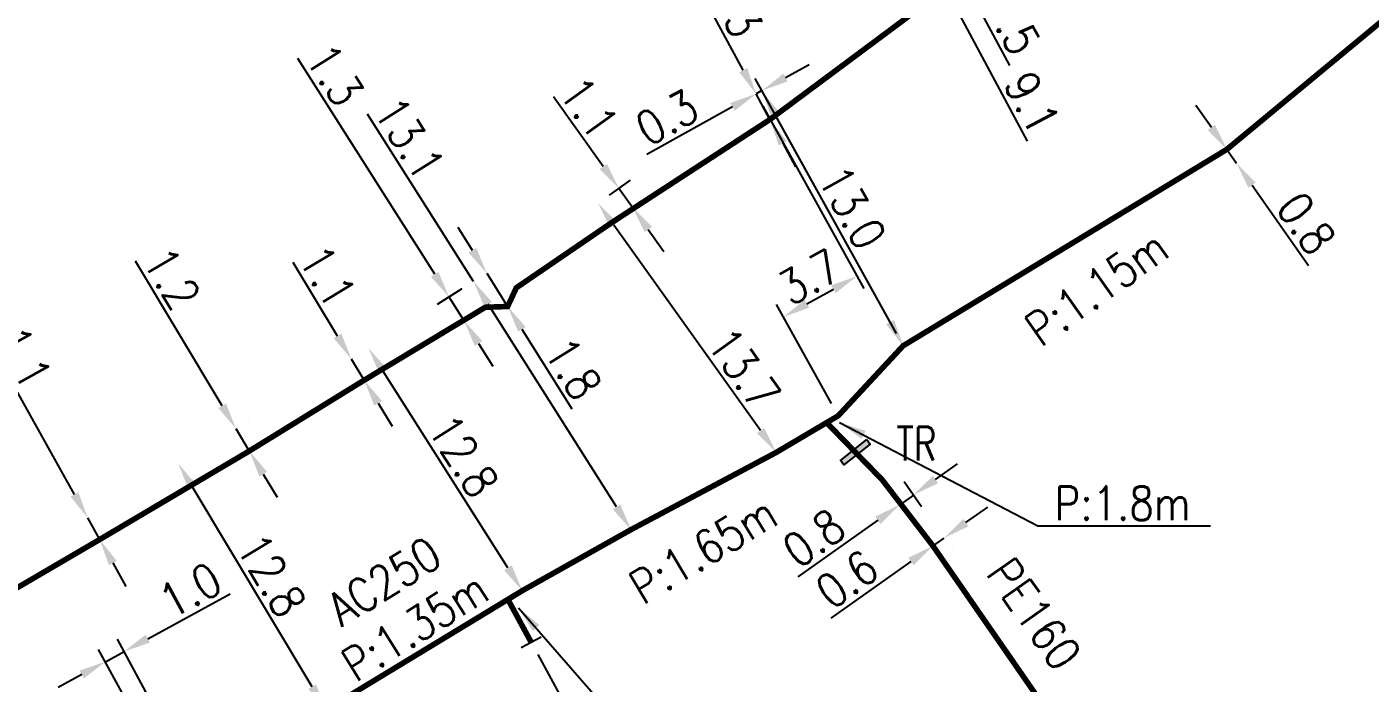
# Model space of a CAD drawing. Header units: millimetres. Extents: x 149996 to 151004, y 126998 to 128018.
# Drawn here: x 150460.7 to 150520.6, y 127331.4 to 127360.6 of the extents above; entities that cross this region are included whole.
import ezdxf
from ezdxf.enums import TextEntityAlignment as Align

# ---------------------------------------------------------------- set-up
doc = ezdxf.new("R2010")
doc.units = ezdxf.units.MM
doc.header["$PDMODE"] = 34
doc.linetypes.add('L_25_AP', pattern=[2000, 1000, 1000])
doc.linetypes.add('L_25_PE', pattern=[2000, 1000, 1000])
doc.layers.get('0').update_dxf_attribs({"linetype": 'CONTINUOUS'})
doc.layers.get('DEFPOINTS').update_dxf_attribs({"linetype": 'CONTINUOUS'})
doc.layers.add('L_150', color=1, linetype='CONTINUOUS')
doc.layers.add('L_340', color=7, linetype='CONTINUOUS')
doc.styles.add('G_ROMANS', font='ROMANS.SHX', dxfattribs={"width": 0.75})
doc.styles.get("Standard").update_dxf_attribs({"font": 'romans.shx', "width": 0.85})
doc.dimstyles.get("Standard").update_dxf_attribs({"dimtxt": 1.5, "dimasz": 1.2, "dimexe": 0.625, "dimexo": 0.625, "dimgap": 0.25, "dimtad": 1, "dimdec": 1, "dimzin": 0, "dimdsep": 46, "dimtxsty": 'Standard', "dimcen": -0.5, "dimadec": 0, "dimazin": 0, "dimtfac": 1, "dimtdec": 1, "dimtmove": 0, "dimatfit": 3, "dimfxl": 0, "dimtolj": 1, "dimtzin": 0, "dimarcsym": 0})

# ---------------------------------------------------------------- blocks, each defined once
blk = doc.blocks.new('*D76')
at = {"layer": 'DEFPOINTS', "color": 0, "linetype": 'Continuous', "transparency": 16777216}
for p in [(150467.444, 127341.183), (150467.444, 127341.183), (150474.027, 127330.206)]:
    blk.add_point(p, dxfattribs=at)
at = {"layer": 'L_150', "color": 0, "linetype": 'Continuous', "lineweight": -2, "transparency": 16777216}
blk.add_line((150473.41, 127331.235), (150468.061, 127340.154), dxfattribs=at)
at = {"layer": 'L_150', "color": 0, "linetype": 'Continuous', "transparency": 16777216}
for points in [[(150468.233, 127340.257), (150467.89, 127340.051), (150467.444, 127341.183)], [(150473.582, 127331.338), (150473.239, 127331.132), (150474.027, 127330.206)]]:
    blk.add_solid(points, dxfattribs=at)
at = {"layer": 'L_150', "color": 0, "linetype": 'Continuous', "transparency": 16777216, "insert": (150471.593, 127336.209), "char_height": 1.5, "attachment_point": 5, "rotation": 300.95354}
blk.add_mtext('\\A1;12.8', dxfattribs=at)
blk = doc.blocks.new('*D303')
at = {"layer": 'DEFPOINTS', "color": 0, "linetype": 'Continuous', "transparency": 16777216}
for p in [(150498.143, 127370.787), (150498.143, 127370.787), (150501.688, 127364.177)]:
    blk.add_point(p, dxfattribs=at)
at = {"layer": 'L_150', "color": 0, "linetype": 'Continuous', "lineweight": -2, "transparency": 16777216}
for p, q in [((150498.71, 127369.729), (150501.121, 127365.235)), ((150501.688, 127364.177), (150504.503, 127358.928))]:
    blk.add_line(p, q, dxfattribs=at)
at = {"layer": 'L_150', "color": 0, "linetype": 'Continuous', "transparency": 16777216}
for points in [[(150498.886, 127369.824), (150498.534, 127369.635), (150498.143, 127370.787)], [(150501.297, 127365.329), (150500.944, 127365.14), (150501.688, 127364.177)]]:
    blk.add_solid(points, dxfattribs=at)
at = {"layer": 'L_150', "color": 0, "linetype": 'Continuous', "transparency": 16777216, "insert": (150504.635, 127360.798), "char_height": 1.5, "attachment_point": 5, "rotation": 298.20552}
blk.add_mtext('\\A1;7.5', dxfattribs=at)
blk = doc.blocks.new('*D304')
at = {"layer": 'DEFPOINTS', "color": 0, "linetype": 'Continuous', "transparency": 16777216}
for p in [(150497.376, 127370.377), (150497.376, 127370.377), (150501.664, 127362.35)]:
    blk.add_point(p, dxfattribs=at)
at = {"layer": 'L_150', "color": 0, "linetype": 'Continuous', "lineweight": -2, "transparency": 16777216}
for p, q in [((150497.941, 127369.318), (150501.098, 127363.409)), ((150501.664, 127362.35), (150505.293, 127355.557))]:
    blk.add_line(p, q, dxfattribs=at)
at = {"layer": 'L_150', "color": 0, "linetype": 'Continuous', "transparency": 16777216}
for points in [[(150498.117, 127369.412), (150497.765, 127369.224), (150497.376, 127370.377)], [(150501.275, 127363.503), (150500.922, 127363.314), (150501.664, 127362.35)]]:
    blk.add_solid(points, dxfattribs=at)
at = {"layer": 'L_150', "color": 0, "linetype": 'Continuous', "transparency": 16777216, "insert": (150505.513, 127357.267), "char_height": 1.5, "attachment_point": 5, "rotation": 298.11322}
blk.add_mtext('\\A1;9.1', dxfattribs=at)
blk = doc.blocks.new('*D308')
at = {"layer": 'DEFPOINTS', "color": 0, "linetype": 'Continuous', "transparency": 16777216}
for p in [(150493.206, 127357.662), (150493.206, 127357.662), (150493.823, 127356.518)]:
    blk.add_point(p, dxfattribs=at)
at = {"layer": 'L_150', "color": 0, "linetype": 'Continuous', "lineweight": -2, "transparency": 16777216}
for p, q in [((150492.636, 127358.718), (150490.646, 127362.405)), ((150493.823, 127356.518), (150493.206, 127357.662)), ((150494.393, 127355.462), (150494.963, 127354.406))]:
    blk.add_line(p, q, dxfattribs=at)
at = {"layer": 'L_150', "color": 0, "linetype": 'Continuous', "transparency": 16777216}
for points in [[(150492.812, 127358.813), (150492.46, 127358.623), (150493.206, 127357.662)], [(150494.569, 127355.557), (150494.217, 127355.367), (150493.823, 127356.518)]]:
    blk.add_solid(points, dxfattribs=at)
at = {"layer": 'L_150', "color": 0, "linetype": 'Continuous', "transparency": 16777216, "insert": (150492.236, 127361.565), "char_height": 1.5, "attachment_point": 5, "rotation": 298.35863}
blk.add_mtext('\\A1;1.3', dxfattribs=at)
blk = doc.blocks.new('*D309')
at = {"layer": 'DEFPOINTS', "color": 0, "linetype": 'Continuous', "transparency": 16777216}
for p in [(150493.468, 127357.808), (150493.468, 127357.808), (150499.767, 127346.435)]:
    blk.add_point(p, dxfattribs=at)
at = {"layer": 'L_150', "color": 0, "linetype": 'Continuous', "lineweight": -2, "transparency": 16777216}
for p, q in [((150499.185, 127347.485), (150494.05, 127356.758)), ((150499.22, 127346.133), (150499.22, 127346.133))]:
    blk.add_line(p, q, dxfattribs=at)
at = {"layer": 'L_150', "color": 0, "linetype": 'Continuous', "transparency": 16777216}
for points in [[(150494.224, 127356.855), (150493.875, 127356.661), (150493.468, 127357.808)], [(150499.36, 127347.582), (150499.01, 127347.388), (150499.767, 127346.435)]]:
    blk.add_solid(points, dxfattribs=at)
at = {"layer": 'L_150', "color": 0, "linetype": 'Continuous', "transparency": 16777216, "insert": (150497.492, 127352.606), "char_height": 1.5, "attachment_point": 5, "rotation": 298.97948}
blk.add_mtext('\\A1;13.0', dxfattribs=at)
blk = doc.blocks.new('*D310')
at = {"layer": 'DEFPOINTS', "color": 0, "linetype": 'Continuous', "transparency": 16777216}
for p in [(150514.199, 127355.187), (150514.631, 127354.574), (150514.631, 127354.574)]:
    blk.add_point(p, dxfattribs=at)
at = {"layer": 'L_150', "color": 0, "linetype": 'Continuous', "lineweight": -2, "transparency": 16777216}
for p, q in [((150513.508, 127356.168), (150512.817, 127357.149)), ((150514.199, 127355.187), (150514.631, 127354.574)), ((150515.321, 127353.592), (150517.838, 127350.018))]:
    blk.add_line(p, q, dxfattribs=at)
at = {"layer": 'L_150', "color": 0, "linetype": 'Continuous', "transparency": 16777216}
for points in [[(150513.671, 127356.283), (150513.344, 127356.053), (150514.199, 127355.187)], [(150515.485, 127353.708), (150515.158, 127353.477), (150514.631, 127354.574)]]:
    blk.add_solid(points, dxfattribs=at)
at = {"layer": 'L_150', "color": 0, "linetype": 'Continuous', "transparency": 16777216, "insert": (150517.743, 127351.89), "char_height": 1.5, "attachment_point": 5, "rotation": 305.15007}
blk.add_mtext('\\A1;0.8', dxfattribs=at)
blk = doc.blocks.new('*D311')
at = {"layer": 'DEFPOINTS', "color": 0, "linetype": 'Continuous', "transparency": 16777216}
for p in [(150493.206, 127357.662), (150497.706, 127349.536), (150496.867, 127343.311)]:
    blk.add_point(p, dxfattribs=at)
at = {"layer": 'L_150', "color": 0, "linetype": 'Continuous', "lineweight": -2, "transparency": 16777216}
for p, q in [((150493.509, 127357.116), (150498.009, 127348.989)), ((150495.476, 127348.301), (150496.657, 127348.955)), ((150496.564, 127343.858), (150494.123, 127348.266))]:
    blk.add_line(p, q, dxfattribs=at)
at = {"layer": 'L_150', "color": 0, "linetype": 'Continuous', "transparency": 16777216}
for points in [[(150496.56, 127349.13), (150496.754, 127348.78), (150497.706, 127349.536)], [(150495.379, 127348.476), (150495.573, 127348.126), (150494.426, 127347.719)]]:
    blk.add_solid(points, dxfattribs=at)
at = {"layer": 'L_150', "color": 0, "linetype": 'Continuous', "transparency": 16777216, "insert": (150495.582, 127349.502), "char_height": 1.5, "attachment_point": 5, "rotation": 28.97948}
blk.add_mtext('\\A1;3.7', dxfattribs=at)
blk = doc.blocks.new('*D312')
at = {"layer": 'DEFPOINTS', "color": 0, "linetype": 'Continuous', "transparency": 16777216}
for p in [(150493.206, 127357.662), (150493.206, 127357.662), (150499.767, 127346.435)]:
    blk.add_point(p, dxfattribs=at)
at = {"layer": 'L_150', "color": 0, "linetype": 'Continuous', "lineweight": -2, "transparency": 16777216}
for p, q in [((150494.518, 127358.389), (150495.568, 127358.971)), ((150492.903, 127358.209), (150492.903, 127358.209)), ((150499.464, 127346.982), (150493.165, 127358.354)), ((150493.468, 127357.808), (150493.206, 127357.662)), ((150492.156, 127357.081), (150488.332, 127354.963))]:
    blk.add_line(p, q, dxfattribs=at)
at = {"layer": 'L_150', "color": 0, "linetype": 'Continuous', "transparency": 16777216}
for points in [[(150494.421, 127358.564), (150494.615, 127358.214), (150493.468, 127357.808)], [(150492.059, 127357.256), (150492.253, 127356.906), (150493.206, 127357.662)]]:
    blk.add_solid(points, dxfattribs=at)
at = {"layer": 'L_150', "color": 0, "linetype": 'Continuous', "transparency": 16777216, "insert": (150489.235, 127356.606), "char_height": 1.5, "attachment_point": 5, "rotation": 28.97948}
blk.add_mtext('\\A1;0.3', dxfattribs=at)
blk = doc.blocks.new('*D313')
at = {"layer": 'DEFPOINTS', "color": 0, "linetype": 'Continuous', "transparency": 16777216}
for p in [(150486.166, 127352.782), (150486.166, 127352.782), (150494.105, 127341.679)]:
    blk.add_point(p, dxfattribs=at)
at = {"layer": 'L_150', "color": 0, "linetype": 'Continuous', "lineweight": -2, "transparency": 16777216}
blk.add_line((150493.407, 127342.655), (150486.863, 127351.806), dxfattribs=at)
at = {"layer": 'L_150', "color": 0, "linetype": 'Continuous', "transparency": 16777216}
for points in [[(150487.026, 127351.923), (150486.701, 127351.69), (150486.166, 127352.782)], [(150493.57, 127342.771), (150493.244, 127342.539), (150494.105, 127341.679)]]:
    blk.add_solid(points, dxfattribs=at)
at = {"layer": 'L_150', "color": 0, "linetype": 'Continuous', "transparency": 16777216, "insert": (150492.663, 127345.415), "char_height": 1.5, "attachment_point": 5, "rotation": 305.56698}
blk.add_mtext('\\A1;13.7', dxfattribs=at)
blk = doc.blocks.new('*D314')
at = {"layer": 'DEFPOINTS', "color": 0, "linetype": 'Continuous', "transparency": 16777216}
for p in [(150487.093, 127353.445), (150486.166, 127352.782), (150486.776, 127351.928)]:
    blk.add_point(p, dxfattribs=at)
at = {"layer": 'L_150', "color": 0, "linetype": 'Continuous', "lineweight": -2, "transparency": 16777216}
for p, q in [((150486.395, 127354.421), (150484.17, 127357.533)), ((150486.674, 127353.146), (150487.601, 127353.809)), ((150487.703, 127352.591), (150487.093, 127353.445)), ((150487.285, 127352.292), (150488.212, 127352.955)), ((150488.401, 127351.615), (150489.099, 127350.639))]:
    blk.add_line(p, q, dxfattribs=at)
at = {"layer": 'L_150', "color": 0, "linetype": 'Continuous', "transparency": 16777216}
for points in [[(150486.557, 127354.538), (150486.232, 127354.305), (150487.093, 127353.445)], [(150488.564, 127351.731), (150488.239, 127351.499), (150487.703, 127352.591)]]:
    blk.add_solid(points, dxfattribs=at)
at = {"layer": 'L_150', "color": 0, "linetype": 'Continuous', "transparency": 16777216, "insert": (150485.747, 127357.047), "char_height": 1.5, "attachment_point": 5, "rotation": 305.56698}
blk.add_mtext('\\A1;1.1', dxfattribs=at)
blk = doc.blocks.new('*D315')
at = {"layer": 'DEFPOINTS', "color": 0, "linetype": 'Continuous', "transparency": 16777216}
for p in [(150480.611, 127349.299), (150479.518, 127348.605), (150481.281, 127348.243)]:
    blk.add_point(p, dxfattribs=at)
at = {"layer": 'L_150', "color": 0, "linetype": 'Continuous', "lineweight": -2, "transparency": 16777216}
for p, q in [((150478.875, 127349.618), (150472.773, 127359.234)), ((150480.083, 127348.964), (150478.99, 127348.27)), ((150480.188, 127347.549), (150479.518, 127348.605)), ((150480.753, 127347.908), (150479.66, 127347.215)), ((150480.831, 127346.536), (150481.474, 127345.523))]:
    blk.add_line(p, q, dxfattribs=at)
at = {"layer": 'L_150', "color": 0, "linetype": 'Continuous', "transparency": 16777216}
for points in [[(150479.044, 127349.725), (150478.706, 127349.511), (150479.518, 127348.605)], [(150480.999, 127346.643), (150480.662, 127346.429), (150480.188, 127347.549)]]:
    blk.add_solid(points, dxfattribs=at)
at = {"layer": 'L_150', "color": 0, "linetype": 'Continuous', "transparency": 16777216, "insert": (150474.418, 127358.507), "char_height": 1.5, "attachment_point": 5, "rotation": 302.39778}
blk.add_mtext('\\A1;1.3', dxfattribs=at)
blk = doc.blocks.new('*D316')
at = {"layer": 'DEFPOINTS', "color": 0, "linetype": 'Continuous', "transparency": 16777216}
for p in [(150481.199, 127349.667), (150481.199, 127349.667), (150482.129, 127348.185)]:
    blk.add_point(p, dxfattribs=at)
at = {"layer": 'L_150', "color": 0, "linetype": 'Continuous', "lineweight": -2, "transparency": 16777216}
for p, q in [((150480.561, 127350.684), (150479.924, 127351.7)), ((150481.199, 127349.667), (150482.129, 127348.185)), ((150482.766, 127347.168), (150484.992, 127343.619))]:
    blk.add_line(p, q, dxfattribs=at)
at = {"layer": 'L_150', "color": 0, "linetype": 'Continuous', "transparency": 16777216}
for points in [[(150480.731, 127350.79), (150480.392, 127350.578), (150481.199, 127349.667)], [(150482.936, 127347.274), (150482.597, 127347.062), (150482.129, 127348.185)]]:
    blk.add_solid(points, dxfattribs=at)
at = {"layer": 'L_150', "color": 0, "linetype": 'Continuous', "transparency": 16777216, "insert": (150485.045, 127345.417), "char_height": 1.5, "attachment_point": 5, "rotation": 302.09653}
blk.add_mtext('\\A1;1.8', dxfattribs=at)
blk = doc.blocks.new('*D317')
at = {"layer": 'DEFPOINTS', "color": 0, "linetype": 'Continuous', "transparency": 16777216}
for p in [(150475.163, 127345.841), (150475.163, 127345.841), (150475.732, 127344.9)]:
    blk.add_point(p, dxfattribs=at)
at = {"layer": 'L_150', "color": 0, "linetype": 'Continuous', "lineweight": -2, "transparency": 16777216}
for p, q in [((150474.542, 127346.868), (150472.562, 127350.141)), ((150475.732, 127344.9), (150475.163, 127345.841)), ((150476.353, 127343.873), (150476.974, 127342.847))]:
    blk.add_line(p, q, dxfattribs=at)
at = {"layer": 'L_150', "color": 0, "linetype": 'Continuous', "transparency": 16777216}
for points in [[(150474.713, 127346.972), (150474.371, 127346.765), (150475.163, 127345.841)], [(150476.524, 127343.977), (150476.182, 127343.77), (150475.732, 127344.9)]]:
    blk.add_solid(points, dxfattribs=at)
at = {"layer": 'L_150', "color": 0, "linetype": 'Continuous', "transparency": 16777216, "insert": (150474.097, 127349.535), "char_height": 1.5, "attachment_point": 5, "rotation": 301.17262}
blk.add_mtext('\\A1;1.1', dxfattribs=at)
blk = doc.blocks.new('*D318')
at = {"layer": 'DEFPOINTS', "color": 0, "linetype": 'Continuous', "transparency": 16777216}
for p in [(150475.927, 127346.326), (150475.927, 127346.326), (150482.785, 127335.518)]:
    blk.add_point(p, dxfattribs=at)
at = {"layer": 'L_150', "color": 0, "linetype": 'Continuous', "lineweight": -2, "transparency": 16777216}
blk.add_line((150482.142, 127336.532), (150476.57, 127345.313), dxfattribs=at)
at = {"layer": 'L_150', "color": 0, "linetype": 'Continuous', "transparency": 16777216}
for points in [[(150476.738, 127345.42), (150476.401, 127345.206), (150475.927, 127346.326)], [(150482.311, 127336.639), (150481.973, 127336.424), (150482.785, 127335.518)]]:
    blk.add_solid(points, dxfattribs=at)
at = {"layer": 'L_150', "color": 0, "linetype": 'Continuous', "transparency": 16777216, "insert": (150480.154, 127341.53), "char_height": 1.5, "attachment_point": 5, "rotation": 302.39778}
blk.add_mtext('\\A1;12.8', dxfattribs=at)
blk = doc.blocks.new('*D319')
at = {"layer": 'DEFPOINTS', "color": 0, "linetype": 'Continuous', "transparency": 16777216}
for p in [(150480.611, 127349.299), (150480.611, 127349.299), (150487.63, 127338.238)]:
    blk.add_point(p, dxfattribs=at)
at = {"layer": 'L_150', "color": 0, "linetype": 'Continuous', "lineweight": -2, "transparency": 16777216}
for p, q in [((150480.611, 127349.299), (150475.875, 127356.762)), ((150481.139, 127349.633), (150481.139, 127349.633)), ((150486.987, 127339.251), (150481.254, 127348.285)), ((150488.158, 127338.573), (150488.158, 127338.573))]:
    blk.add_line(p, q, dxfattribs=at)
at = {"layer": 'L_150', "color": 0, "linetype": 'Continuous', "transparency": 16777216}
for points in [[(150481.423, 127348.393), (150481.085, 127348.178), (150480.611, 127349.299)], [(150487.156, 127339.358), (150486.818, 127339.144), (150487.63, 127338.238)]]:
    blk.add_solid(points, dxfattribs=at)
at = {"layer": 'L_150', "color": 0, "linetype": 'Continuous', "transparency": 16777216, "insert": (150477.748, 127355.677), "char_height": 1.5, "attachment_point": 5, "rotation": 302.39778}
blk.add_mtext('\\A1;13.1', dxfattribs=at)
blk = doc.blocks.new('*D320')
at = {"layer": 'DEFPOINTS', "color": 0, "linetype": 'Continuous', "transparency": 16777216}
for p in [(150501.584, 127337.858), (150501.584, 127337.858), (150501.094, 127337.512)]:
    blk.add_point(p, dxfattribs=at)
at = {"layer": 'L_150', "color": 0, "linetype": 'Continuous', "lineweight": -2, "transparency": 16777216}
for p, q in [((150502.564, 127338.551), (150503.544, 127339.244)), ((150501.584, 127337.858), (150501.094, 127337.512)), ((150501.944, 127337.348), (150501.944, 127337.348)), ((150500.114, 127336.819), (150496.544, 127334.296)), ((150501.455, 127337.002), (150501.455, 127337.002))]:
    blk.add_line(p, q, dxfattribs=at)
at = {"layer": 'L_150', "color": 0, "linetype": 'Continuous', "transparency": 16777216}
for points in [[(150502.448, 127338.714), (150502.679, 127338.388), (150501.584, 127337.858)], [(150499.998, 127336.983), (150500.229, 127336.656), (150501.094, 127337.512)]]:
    blk.add_solid(points, dxfattribs=at)
at = {"layer": 'L_150', "color": 0, "linetype": 'Continuous', "transparency": 16777216, "insert": (150497.262, 127336.028), "char_height": 1.5, "attachment_point": 5, "rotation": 35.25554}
blk.add_mtext('\\A1;0.6', dxfattribs=at)
blk = doc.blocks.new('L_340_19')
at = {"linetype": 'Continuous'}
blk.add_hatch(color=0, dxfattribs=at).paths.add_polyline_path([(0.125, 0.75), (-0.125, 0.75), (-0.125, -0.75), (0.125, -0.75)])
at = {"color": 0, "linetype": 'Continuous'}
blk.add_lwpolyline([(-0.125, 0.75), (0.125, 0.75), (0.125, -0.75), (-0.125, -0.75)], close=True, dxfattribs=at)
at = {"color": 0, "linetype": 'Continuous', "style": 'G_ROMANS', "width": 0.75}
for tag, height, flags, p in [('TR', 1.5, 8, (0, 3)), ('DEF_LEG', 1.2, 3, (0, -5)), ('DEF_COUP', 1.2, 3, (0, -7.5)), ('DEF_TYPE', 1.2, 3, (0, -10))]:
    blk.add_attdef(tag, text='', height=height, dxfattribs=dict(at, flags=flags)).set_placement(p, align=Align.MIDDLE)
blk = doc.blocks.new('*D329')
at = {"layer": 'DEFPOINTS', "color": 0, "linetype": 'Continuous', "transparency": 16777216}
for p in [(150464.19, 127332.351), (150468.146, 127327.058), (150468.311, 127324.765)]:
    blk.add_point(p, dxfattribs=at)
at = {"layer": 'L_150', "color": 0, "linetype": 'Continuous', "lineweight": -2, "transparency": 16777216}
for p, q in [((150466.079, 127333.377), (150469.76, 127335.377)), ((150467.848, 127327.607), (150464.726, 127333.354)), ((150468.012, 127325.314), (150463.891, 127332.9)), ((150464.19, 127332.351), (150465.025, 127332.805)), ((150463.135, 127331.778), (150462.081, 127331.206))]:
    blk.add_line(p, q, dxfattribs=at)
at = {"layer": 'L_150', "color": 0, "linetype": 'Continuous', "transparency": 16777216}
for points in [[(150465.984, 127333.553), (150466.175, 127333.202), (150465.025, 127332.805)], [(150463.04, 127331.954), (150463.231, 127331.603), (150464.19, 127332.351)]]:
    blk.add_solid(points, dxfattribs=at)
at = {"layer": 'L_150', "color": 0, "linetype": 'Continuous', "transparency": 16777216, "insert": (150467.97, 127335.542), "char_height": 1.5, "attachment_point": 5, "rotation": 28.51079}
blk.add_mtext('\\A1;1.0', dxfattribs=at)
blk = doc.blocks.new('*D330')
at = {"layer": 'DEFPOINTS', "color": 0, "linetype": 'Continuous', "transparency": 16777216}
for p in [(150483.178, 127333.22), (150468.311, 127324.765), (150469.796, 127322.03)]:
    blk.add_point(p, dxfattribs=at)
at = {"layer": 'L_340', "color": 0, "linetype": 'Continuous', "lineweight": -2, "transparency": 16777216}
for p, q in [((150483.476, 127332.67), (150485.121, 127329.643)), ((150483.768, 127329.62), (150470.851, 127322.603)), ((150468.609, 127324.215), (150470.094, 127321.481))]:
    blk.add_line(p, q, dxfattribs=at)
at = {"layer": 'L_340', "color": 0, "linetype": 'Continuous', "transparency": 16777216}
for points in [[(150483.672, 127329.795), (150483.863, 127329.444), (150484.822, 127330.193)], [(150470.755, 127322.779), (150470.946, 127322.427), (150469.796, 127322.03)]]:
    blk.add_solid(points, dxfattribs=at)
at = {"layer": 'L_340', "color": 0, "linetype": 'Continuous', "transparency": 16777216, "insert": (150480.591, 127329.032), "char_height": 1.5, "attachment_point": 5, "rotation": 28.51079}
blk.add_mtext('\\A1;17.1', dxfattribs=at)
blk = doc.blocks.new('*D333')
at = {"layer": 'DEFPOINTS', "color": 0, "linetype": 'Continuous', "transparency": 16777216}
for p in [(150463.402, 127338.759), (150463.402, 127338.759), (150463.938, 127337.798)]:
    blk.add_point(p, dxfattribs=at)
at = {"layer": 'L_150', "color": 0, "linetype": 'Continuous', "lineweight": -2, "transparency": 16777216}
for p, q in [((150462.817, 127339.807), (150459.043, 127346.564)), ((150463.938, 127337.798), (150463.402, 127338.759)), ((150464.523, 127336.751), (150465.108, 127335.703))]:
    blk.add_line(p, q, dxfattribs=at)
at = {"layer": 'L_150', "color": 0, "linetype": 'Continuous', "transparency": 16777216}
for points in [[(150462.991, 127339.904), (150462.642, 127339.709), (150463.402, 127338.759)], [(150464.698, 127336.848), (150464.348, 127336.653), (150463.938, 127337.798)]]:
    blk.add_solid(points, dxfattribs=at)
at = {"layer": 'L_150', "color": 0, "linetype": 'Continuous', "transparency": 16777216, "insert": (150460.556, 127345.906), "char_height": 1.5, "attachment_point": 5, "rotation": 299.17866}
blk.add_mtext('\\A1;1.1', dxfattribs=at)
blk = doc.blocks.new('*D334')
at = {"layer": 'DEFPOINTS', "color": 0, "linetype": 'Continuous', "transparency": 16777216}
for p in [(150470.018, 127342.729), (150470.018, 127342.729), (150470.61, 127341.743)]:
    blk.add_point(p, dxfattribs=at)
at = {"layer": 'L_150', "color": 0, "linetype": 'Continuous', "lineweight": -2, "transparency": 16777216}
for p, q in [((150469.401, 127343.758), (150465.53, 127350.204)), ((150470.61, 127341.743), (150470.018, 127342.729)), ((150470.554, 127343.051), (150470.554, 127343.051)), ((150471.146, 127342.065), (150471.146, 127342.065)), ((150471.228, 127340.714), (150471.846, 127339.686))]:
    blk.add_line(p, q, dxfattribs=at)
at = {"layer": 'L_150', "color": 0, "linetype": 'Continuous', "transparency": 16777216}
for points in [[(150469.572, 127343.861), (150469.229, 127343.655), (150470.018, 127342.729)], [(150471.4, 127340.817), (150471.057, 127340.611), (150470.61, 127341.743)]]:
    blk.add_solid(points, dxfattribs=at)
at = {"layer": 'L_150', "color": 0, "linetype": 'Continuous', "transparency": 16777216, "insert": (150467.157, 127349.437), "char_height": 1.5, "attachment_point": 5, "rotation": 300.98339}
blk.add_mtext('\\A1;1.2', dxfattribs=at)
blk = doc.blocks.new('*D335')
at = {"layer": 'DEFPOINTS', "color": 0, "linetype": 'Continuous', "transparency": 16777216}
for p in [(150499.443, 127340.891), (150498.831, 127340.458), (150500.228, 127339.781)]:
    blk.add_point(p, dxfattribs=at)
at = {"layer": 'L_150', "color": 0, "linetype": 'Continuous', "lineweight": -2, "transparency": 16777216}
for p, q in [((150501.208, 127340.474), (150502.188, 127341.166)), ((150499.804, 127340.381), (150500.589, 127339.271)), ((150499.191, 127339.948), (150499.976, 127338.838)), ((150500.228, 127339.781), (150499.615, 127339.348)), ((150498.635, 127338.655), (150495.066, 127336.132))]:
    blk.add_line(p, q, dxfattribs=at)
at = {"layer": 'L_150', "color": 0, "linetype": 'Continuous', "transparency": 16777216}
for points in [[(150501.092, 127340.637), (150501.323, 127340.31), (150500.228, 127339.781)], [(150498.52, 127338.819), (150498.751, 127338.492), (150499.615, 127339.348)]]:
    blk.add_solid(points, dxfattribs=at)
at = {"layer": 'L_150', "color": 0, "linetype": 'Continuous', "transparency": 16777216, "insert": (150495.783, 127337.864), "char_height": 1.5, "attachment_point": 5, "rotation": 35.25554}
blk.add_mtext('\\A1;0.8', dxfattribs=at)
blk = doc.blocks.new('L_340_07')
at = {"color": 0, "linetype": 'Continuous', "const_width": 0.25, "flags": 128}
blk.add_lwpolyline([(0, 0), (1.25, 0)], dxfattribs=at)
at = {"color": 0, "linetype": 'Continuous', "flags": 128}
blk.add_lwpolyline([(1.25, -0.5), (1.25, 0.5)], dxfattribs=at)
at = {"color": 0, "linetype": 'Continuous', "style": 'G_ROMANS', "width": 0.75, "flags": 3}
for tag, p in [('DEF_LEG', (0.723, -3.465)), ('DEF_COUP', (0.723, -5.965)), ('DEF_TYPE', (0.723, -8.465))]:
    blk.add_attdef(tag, text='', height=1.2, dxfattribs=at).set_placement(p, align=Align.MIDDLE)

msp = doc.modelspace()

# ---------------------------------------------------------------- linework, layer by layer
at = {"layer": 'L_150', "linetype": 'L_25_AP', "const_width": 0.25, "flags": 128}
msp.add_lwpolyline([(150430.084, 127318.895), (150432.101, 127319.982), (150439.258, 127323.864), (150443.737, 127326.252), (150454.124, 127332.059), (150463.94, 127337.799), (150470.61, 127341.743), (150475.732, 127344.9), (150481.13, 127348.148), (150482.129, 127348.185), (150482.516, 127349.018), (150486.776, 127351.928), (150493.823, 127356.518), (150501.664, 127362.35), (150501.688, 127364.177), (150501.636, 127369.688), (150500.302, 127371.945), (150496.254, 127379.137), (150487.114, 127396.421), (150473.272, 127422.666), (150472.334, 127424.391), (150460.853, 127445.045), (150451.375, 127462.607), (150448.907, 127467.179), (150441.383, 127481.847, -0.009984), (150430.784, 127508.977, -0.01616), (150424.038, 127529.671, -0.011762), (150418.09, 127555.002), (150415.157, 127575.328), (150413.46, 127589.751), (150412.899, 127596.698), (150412.23, 127607.713), (150410.845, 127624.922), (150410.512, 127631.208), (150410.405, 127632.198), (150410.348, 127633.183), (150409.203, 127648.371), (150407.426, 127671.935), (150404.975, 127698.008), (150404.798, 127699.819), (150403.401, 127714.136), (150402.598, 127724.191), (150401.641, 127735.366), (150400.937, 127745.321), (150398.246, 127777.115), (150397.635, 127786.226), (150395.693, 127808.623), (150393.012, 127849.053), (150391.974, 127860.046), (150392.167, 127860.768), (150391.992, 127863.767), (150385.894, 127934.532), (150380.691, 128000)], format="xyb", dxfattribs=at)
at = {"layer": 'L_150', "linetype": 'L_25_AP', "flags": 128}
msp.add_lwpolyline([(150434.264, 127308.361, 0.25, 0.25, 0), (150434.291, 127308.376, 0.25, 0.25, 0), (150443.604, 127313.261, 0.25, 0.25, 0), (150447.061, 127315.282, 0.25, 0.25, 0), (150452.126, 127318.152, 0.25, 0.25, 0), (150464.25, 127324.892, 0.25, 0.25, 0), (150468.146, 127327.058, 0.25, 0.25, 0), (150474.027, 127330.206, 0.25, 0.25, 0), (150482.785, 127335.518, 0.25, 0.25, 0), (150487.63, 127338.238, 0.25, 0.25, 0), (150494.105, 127341.679, 0.25, 0.25, 0), (150496.867, 127343.311, 0.25, 0.25, 0), (150499.767, 127346.435, 0.25, 0.25, 0), (150514.199, 127355.187, 0.25, 0.25, 0), (150514.199, 127355.187, 0.25, 0.25, 0), (150514.199, 127355.187, 0.25, 0.25, 0), (150528.812, 127367.279, 0.25, 0.25, 0), (150545.32, 127378.859, 0.25, 0.25, 0), (150561.258, 127390.105, 0.25, 0.25, 0), (150571.191, 127396.942, 0.25, 0.25, 0), (150580.254, 127403.431, 0.25, 0.25, 0), (150580.254, 127403.431, 0.25, 0.25, 0), (150590.84, 127410.855, 0.25, 0.25, 0), (150598.739, 127416.353, 0.25, 0.25, 0), (150609.03, 127423.661, 0.25, 0.25, 0), (150617.662, 127429.791, 0.25, 0.25, 0), (150622.463, 127433.094, 0.25, 0.25, 0), (150631.453, 127439.524, 0.25, 0.25, 0), (150639.625, 127445.115, 0.25, 0.25, 0), (150642.716, 127447.195, 0.25, 0.25, 0), (150643.304, 127447.445, 0.25, 0.25, 0), (150643.753, 127447.893, 0.25, 0.25, 0), (150645.902, 127449.34, 0.25, 0.25, 0), (150653.828, 127455.174, 0.25, 0.25, 0), (150660.924, 127460.183, 0.25, 0.25, 0), (150665.585, 127463.377, 0.25, 0.25, 0), (150672.854, 127468.598, 0.25, 0.25, 0), (150672.854, 127468.598, 0.25, 0.25, 0), (150677.653, 127471.935, 0.25, 0.25, 0), (150685.062, 127477.14, 0.25, 0.25, 0), (150710.297, 127494.455, 0.25, 0.25, 0), (150710.297, 127494.455, 0.25, 0.25, 0), (150722.17, 127503.007, 0.25, 0.25, 0), (150731.599, 127509.678, 0.25, 0.25, 0), (150738.496, 127514.494, 0.25, 0.25, 0), (150742.261, 127517.201, 0.25, 0.25, 0), (150752.545, 127524.679, 0.25, 0.25, 0), (150762.316, 127531.311, 0.25, 0.25, 0), (150767.027, 127534.583, 0.25, 0.25, 0), (150774.41, 127539.762, 0.25, 0.25, 0), (150783.664, 127546.397, 0.25, 0.25, 0), (150789.563, 127550.595, 0.25, 0.25, 0), (150798.156, 127555.872, 0.25, 0.25, 0), (150799.101, 127556.028, 0.25, 0.25, 0), (150806.381, 127559.075, 0.25, 0.25, 0), (150821.608, 127562.942, 0, 0, 0)], format="xyseb", dxfattribs=at)
at = {"layer": 'L_150', "linetype": 'L_25_PE', "const_width": 0.25, "flags": 128}
msp.add_lwpolyline([(150496.353, 127343.007), (150498.831, 127340.458), (150501.094, 127337.512), (150501.094, 127337.512), (150506.827, 127329.231), (150508.391, 127327.006), (150510.901, 127325.398), (150512.579, 127324.743), (150514.948, 127323.851)], dxfattribs=at)
at = {"layer": 'L_150', "linetype": 'L_25_AP', "const_width": 0.25, "flags": 128}
msp.add_lwpolyline([(150482.124, 127335.16), (150482.581, 127334.318)], dxfattribs=at)

# ---------------------------------------------------------------- block references
at = {"layer": 'L_340'}
ref = msp.add_blockref('L_340_19', (150497.636, 127341.687), dxfattribs=dict(at, rotation=308.3657887560968))
ref.add_attrib('TR', 'TR', dxfattribs={"layer": '0', "color": 0, "linetype": 'Continuous', "height": 1.5, "style": 'G_ROMANS', "width": 0.75, "flags": 8}).set_placement((150500.36, 127342.07), align=Align.MIDDLE)
at = {"layer": 'L_340', "rotation": 298.5107944144654}
msp.add_blockref('L_340_07', (150482.581, 127334.318), dxfattribs=at)

# ---------------------------------------------------------------- texts
at = {"layer": 'L_150', "linetype": 'Continuous', "width": 0.85}
for s, rotation, p in [('P:1.15m', 35.2863, (150508.393, 127349.017)), ('P:1.65m', 30.98709, (150490.848, 127337.34)), ('AC250', 31.76305, (150476.626, 127335.942)), ('PE160', 305.16778, (150505.604, 127334.485)), ('P:1.35m', 32, (150477.991, 127333.93))]:
    msp.add_text(s, height=1.5, rotation=rotation, dxfattribs=at).set_placement(p, align=Align.MIDDLE)
at = {"layer": 'L_150', "linetype": 'Continuous', "insert": (150506.518, 127338.664), "char_height": 1.5, "attachment_point": 7}
msp.add_mtext('\\A1;P:1.8m', dxfattribs=at)

# ---------------------------------------------------------------- dimensions: what is measured, and where the dimension line sits
at = {"layer": 'L_150', "linetype": 'Continuous'}
for base, p1, p2, angle, picture, middle in [((150498.143, 127370.787), (150501.688, 127364.177), (150498.143, 127370.787), 298.20552, '*D303', (150503.754, 127360.325)), ((150497.376, 127370.377), (150501.664, 127362.35), (150497.376, 127370.377), 298.11322, '*D304', (150504.631, 127356.795)), ((150493.206, 127357.662), (150493.823, 127356.518), (150493.206, 127357.662), 298.35863, '*D308', (150491.356, 127361.09)), ((150479.518, 127348.605), (150481.281, 127348.243), (150480.611, 127349.299), 302.39778, '*D315', (150473.574, 127357.972)), ((150487.09251, 127353.44527), (150486.77624, 127351.92829), (150486.1655, 127352.7824), 305.56698, '*D314', (150484.93312, 127356.46515)), ((150493.206, 127357.662), (150499.767, 127346.435), (150493.206, 127357.662), 28.97948, '*D312', (150489.719, 127355.731)), ((150480.611, 127349.299), (150487.63, 127338.238), (150480.611, 127349.299), 302.39778, '*D319', (150476.904, 127355.141)), ((150497.7064, 127349.536), (150496.8672, 127343.3113), (150493.2057, 127357.6624), 208.97948, '*D311', (150496.0662, 127348.6276)), ((150493.468, 127357.808), (150499.767, 127346.435), (150493.468, 127357.808), 298.97948, '*D309', (150496.617, 127352.122)), ((150514.631, 127354.574), (150514.199, 127355.187), (150514.631, 127354.574), 125.15007, '*D310', (150516.925, 127351.315)), ((150486.166, 127352.782), (150494.105, 127341.679), (150486.166, 127352.782), 305.56698, '*D313', (150491.849, 127344.834)), ((150481.199, 127349.667), (150482.129, 127348.185), (150481.199, 127349.667), 302.09653, '*D316', (150484.198, 127344.885)), ((150470.0184, 127342.7291), (150470.6104, 127341.7432), (150470.0184, 127342.7291), 300.98339, '*D334', (150466.2997, 127348.9221)), ((150475.163, 127345.841), (150475.732, 127344.9), (150475.163, 127345.841), 301.17262, '*D317', (150473.241, 127349.018)), ((150463.402, 127338.759), (150463.938, 127337.798), (150463.402, 127338.759), 299.17866, '*D333', (150459.683, 127345.418)), ((150475.927, 127346.326), (150482.785, 127335.518), (150475.927, 127346.326), 302.39778, '*D318', (150479.31, 127340.994)), ((150467.444, 127341.183), (150474.027, 127330.206), (150467.444, 127341.183), 120.95354, '*D76', (150470.736, 127335.695)), ((150500.22774, 127339.78095), (150498.83056, 127340.45818), (150499.443, 127340.8911), 215.25554, '*D335', (150496.36062, 127337.04738)), ((150501.584, 127337.858), (150501.094, 127337.512), (150501.584, 127337.858), 215.25554, '*D320', (150497.839, 127335.211)), ((150464.1898, 127332.3511), (150468.1463, 127327.0577), (150468.3108, 127324.7646), 28.51079, '*D329', (150468.4469, 127334.6636))]:
    dim = msp.add_linear_dim(base=base, p1=p1, p2=p2, angle=angle, dimstyle='Standard', override={"dimexe": 0.625, "dimtad": 1, "dimse1": 0, "dimse2": 0, "dimtmove": 0, "dimatfit": 3}, dxfattribs=at)
    dim.commit()
    dim.dimension.update_dxf_attribs({"geometry": picture, "text_midpoint": middle, "dimtype": 160})
at = {"layer": 'L_340', "linetype": 'Continuous'}
dim = msp.add_linear_dim(base=(150469.796, 127322.03), p1=(150483.178, 127333.22), p2=(150468.311, 127324.765), angle=28.51079, dimstyle='Standard', override={"dimexe": 0.625, "dimtad": 1, "dimse1": 0, "dimse2": 0, "dimtmove": 0, "dimatfit": 3}, dxfattribs=at)
dim.commit()
dim.dimension.update_dxf_attribs({"geometry": '*D330', "text_midpoint": (150481.068, 127328.153), "dimtype": 160})

# ---------------------------------------------------------------- leaders
at = {"layer": 'L_150', "linetype": 'Continuous', "annotation_type": 0, "has_hookline": 1, "hookline_direction": 0}
for points, text_width in [([(150496.933, 127343.016), (150505.77, 127338.414), (150506.97, 127338.414)], 6.254), ([(150482.606, 127334.756), (150487.182, 127329.529), (150488.382, 127329.529)], 5.768)]:
    msp.add_leader(points, dimstyle='Standard', override={"dimexe": 0.625, "dimtad": 1, "dimse1": 0, "dimse2": 0, "dimtmove": 0, "dimatfit": 3}, dxfattribs=dict(at, text_width=text_width))

doc.saveas('drawing.dxf')
